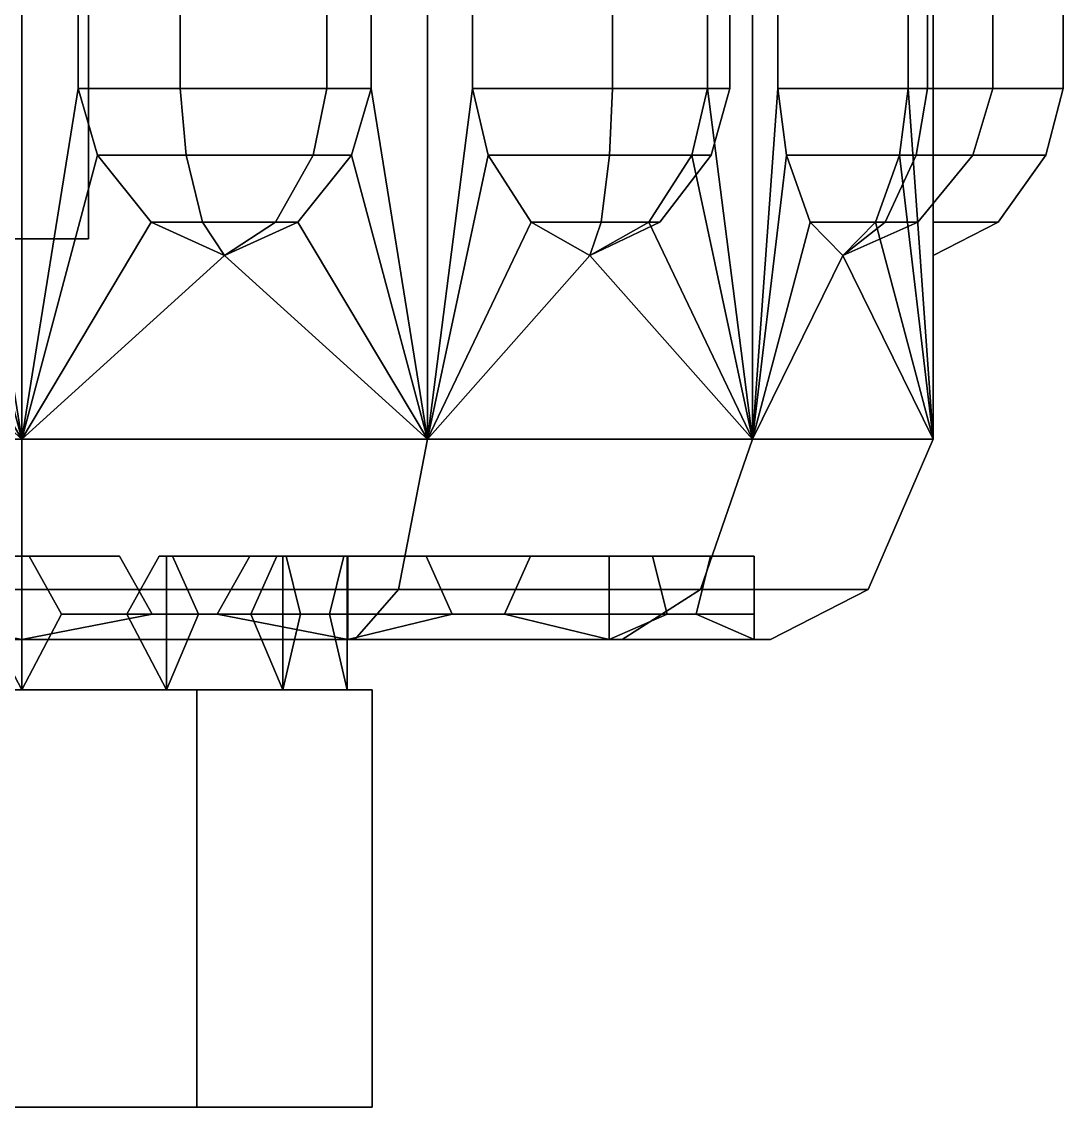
# Model space of a CAD drawing. Header units: millimetres. Extents: x -5.2 to 5.2, y -4.1 to 14.5.
# Drawn here: x 0 to 0.624, y -4.065 to -3.415 of the extents above; entities that cross this region are included whole.
import ezdxf

# ---------------------------------------------------------------- set-up
doc = ezdxf.new("R2010")
doc.units = ezdxf.units.MM
doc.layers.add('hull_add', color=3, linetype='Continuous')
doc.layers.add('prop', color=1, linetype='Continuous')

msp = doc.modelspace()

# ---------------------------------------------------------------- linework, layer by layer
for points in [[(0.04, -2.785, -0.68), (0.04, -3.545, -0.68), (-0.04, -3.545, -0.68), (-0.04, -2.785, -0.68)], [(-0.03374, -3.255, -0.5523), (0, -2.785, -0.56), (0, -3.665, -0.56), (-0.03374, -3.455, -0.5523)], [(0, -2.785, 0.56), (-0.03374, -3.255, 0.5523), (-0.03374, -3.455, 0.5523), (0, -3.665, 0.56)], [(0, -2.785, -0.56), (0.03374, -3.255, -0.5523), (0.03374, -3.455, -0.5523), (0, -3.665, -0.56)], [(0.03374, -3.255, 0.5523), (0, -2.785, 0.56), (0, -3.665, 0.56), (0.03374, -3.455, 0.5523)], [(0.04, -3.545, -0.55087), (0.04, -3.545, -0.68), (0.04, -2.785, -0.68), (0.04, -2.785, -0.55087)], [(0.20923, -3.255, -0.51224), (0.24297, -2.785, -0.50454), (0.24297, -3.665, -0.50454), (0.20923, -3.455, -0.51224)], [(0.24297, -2.785, 0.50454), (0.20923, -3.255, 0.51224), (0.20923, -3.455, 0.51224), (0.24297, -3.665, 0.50454)], [(0.24297, -2.785, -0.50454), (0.27004, -3.255, -0.48296), (0.27004, -3.455, -0.48296), (0.24297, -3.665, -0.50454)], [(0.27004, -3.255, 0.48296), (0.24297, -2.785, 0.50454), (0.24297, -3.665, 0.50454), (0.27004, -3.455, 0.48296)], [(0.41077, -3.255, -0.37073), (0.43783, -2.785, -0.34915), (0.43783, -3.665, -0.34915), (0.41077, -3.455, -0.37073)], [(0.43783, -2.785, 0.34915), (0.41077, -3.255, 0.37073), (0.41077, -3.455, 0.37073), (0.43783, -3.665, 0.34915)], [(0.43783, -2.785, -0.34915), (0.45284, -3.255, -0.31797), (0.45284, -3.455, -0.31797), (0.43783, -3.665, -0.34915)], [(0.45284, -3.255, 0.31797), (0.43783, -2.785, 0.34915), (0.43783, -3.665, 0.34915), (0.45284, -3.455, 0.31797)], [(0.53094, -3.255, -0.1558), (0.54596, -2.785, -0.12461), (0.54596, -3.665, -0.12461), (0.53094, -3.455, -0.1558)], [(0.54596, -2.785, 0.12461), (0.53094, -3.255, 0.1558), (0.53094, -3.455, 0.1558), (0.54596, -3.665, 0.12461)], [(0.54596, -2.785, -0.12461), (0.54596, -3.255, -0.09), (0.54596, -3.455, -0.09), (0.54596, -3.665, -0.12461)], [(0.54596, -3.255, 0.09), (0.54596, -2.785, 0.12461), (0.54596, -3.665, 0.12461), (0.54596, -3.455, 0.09)], [(-0.03374, -3.455, -0.5523), (-0.03374, -3.455, -0.5523), (0, -3.665, -0.56), (-0.0455, -3.495, -0.54962)], [(-0.03374, -3.455, 0.5523), (-0.03374, -3.455, 0.5523), (-0.0455, -3.495, 0.54962), (0, -3.665, 0.56)], [(0.03374, -3.455, -0.5523), (0.03374, -3.455, -0.5523), (0.0455, -3.495, -0.54962), (0, -3.665, -0.56)], [(0.03374, -3.455, 0.5523), (0.03374, -3.455, 0.5523), (0, -3.665, 0.56), (0.0455, -3.495, 0.54962)], [(0.20923, -3.455, -0.51224), (0.20923, -3.455, -0.51224), (0.24297, -3.665, -0.50454), (0.19748, -3.495, -0.51493)], [(0.20923, -3.455, 0.51224), (0.20923, -3.455, 0.51224), (0.19748, -3.495, 0.51493), (0.24297, -3.665, 0.50454)], [(0.27004, -3.455, -0.48296), (0.27004, -3.455, -0.48296), (0.27946, -3.495, -0.47544), (0.24297, -3.665, -0.50454)], [(0.27004, -3.455, 0.48296), (0.27004, -3.455, 0.48296), (0.24297, -3.665, 0.50454), (0.27946, -3.495, 0.47544)], [(0.41077, -3.455, -0.37073), (0.41077, -3.455, -0.37073), (0.43783, -3.665, -0.34915), (0.40134, -3.495, -0.37825)], [(0.41077, -3.455, 0.37073), (0.41077, -3.455, 0.37073), (0.40134, -3.495, 0.37825), (0.43783, -3.665, 0.34915)], [(0.45284, -3.455, -0.31797), (0.45284, -3.455, -0.31797), (0.45807, -3.495, -0.30711), (0.43783, -3.665, -0.34915)], [(0.45284, -3.455, 0.31797), (0.45284, -3.455, 0.31797), (0.43783, -3.665, 0.34915), (0.45807, -3.495, 0.30711)], [(0.53094, -3.455, -0.1558), (0.53094, -3.455, -0.1558), (0.54596, -3.665, -0.12461), (0.52571, -3.495, -0.16666)], [(0.53094, -3.455, 0.1558), (0.53094, -3.455, 0.1558), (0.52571, -3.495, 0.16666), (0.54596, -3.665, 0.12461)], [(0.54596, -3.455, -0.09), (0.54596, -3.455, -0.09), (0.54596, -3.495, -0.07794), (0.54596, -3.665, -0.12461)], [(0.54596, -3.455, 0.09), (0.54596, -3.455, 0.09), (0.54596, -3.665, 0.12461), (0.54596, -3.495, 0.07794)], [(-0.0455, -3.495, -0.54962), (-0.0455, -3.495, -0.54962), (0, -3.665, -0.56), (-0.07762, -3.535, -0.54228)], [(-0.0455, -3.495, 0.54962), (-0.0455, -3.495, 0.54962), (-0.07762, -3.535, 0.54228), (0, -3.665, 0.56)], [(0.0455, -3.495, -0.54962), (0.0455, -3.495, -0.54962), (0.07762, -3.535, -0.54228), (0, -3.665, -0.56)], [(0.0455, -3.495, 0.54962), (0.0455, -3.495, 0.54962), (0, -3.665, 0.56), (0.07762, -3.535, 0.54228)], [(0.19748, -3.495, -0.51493), (0.19748, -3.495, -0.51493), (0.24297, -3.665, -0.50454), (0.16536, -3.535, -0.52226)], [(0.19748, -3.495, 0.51493), (0.19748, -3.495, 0.51493), (0.16536, -3.535, 0.52226), (0.24297, -3.665, 0.50454)], [(0.27946, -3.495, -0.47544), (0.27946, -3.495, -0.47544), (0.30522, -3.535, -0.45491), (0.24297, -3.665, -0.50454)], [(0.27946, -3.495, 0.47544), (0.27946, -3.495, 0.47544), (0.24297, -3.665, 0.50454), (0.30522, -3.535, 0.45491)], [(0.40134, -3.495, -0.37825), (0.40134, -3.495, -0.37825), (0.43783, -3.665, -0.34915), (0.37558, -3.535, -0.39879)], [(0.40134, -3.495, 0.37825), (0.40134, -3.495, 0.37825), (0.37558, -3.535, 0.39879), (0.43783, -3.665, 0.34915)], [(0.45807, -3.495, -0.30711), (0.45807, -3.495, -0.30711), (0.47237, -3.535, -0.27743), (0.43783, -3.665, -0.34915)], [(0.45807, -3.495, 0.30711), (0.45807, -3.495, 0.30711), (0.43783, -3.665, 0.34915), (0.47237, -3.535, 0.27743)], [(0.52571, -3.495, -0.16666), (0.52571, -3.495, -0.16666), (0.54596, -3.665, -0.12461), (0.51142, -3.535, -0.19634)], [(0.52571, -3.495, 0.16666), (0.52571, -3.495, 0.16666), (0.51142, -3.535, 0.19634), (0.54596, -3.665, 0.12461)], [(0.54596, -3.495, -0.07794), (0.54596, -3.495, -0.07794), (0.54596, -3.535, -0.045), (0.54596, -3.665, -0.12461)], [(0.54596, -3.495, 0.07794), (0.54596, -3.495, 0.07794), (0.54596, -3.665, 0.12461), (0.54596, -3.535, 0.045)], [(-0.07762, -3.535, -0.54228), (-0.07762, -3.535, -0.54228), (0, -3.665, -0.56), (-0.12149, -3.555, -0.53227)], [(-0.07762, -3.535, 0.54228), (-0.07762, -3.535, 0.54228), (-0.12149, -3.555, 0.53227), (0, -3.665, 0.56)], [(0.07762, -3.535, -0.54228), (0.07762, -3.535, -0.54228), (0.12149, -3.555, -0.53227), (0, -3.665, -0.56)], [(0.07762, -3.535, 0.54228), (0.07762, -3.535, 0.54228), (0, -3.665, 0.56), (0.12149, -3.555, 0.53227)], [(0.16536, -3.535, -0.52226), (0.16536, -3.535, -0.52226), (0.24297, -3.665, -0.50454), (0.12149, -3.555, -0.53227)], [(0.16536, -3.535, 0.52226), (0.16536, -3.535, 0.52226), (0.12149, -3.555, 0.53227), (0.24297, -3.665, 0.50454)], [(0.30522, -3.535, -0.45491), (0.30522, -3.535, -0.45491), (0.3404, -3.555, -0.42685), (0.24297, -3.665, -0.50454)], [(0.30522, -3.535, 0.45491), (0.30522, -3.535, 0.45491), (0.24297, -3.665, 0.50454), (0.3404, -3.555, 0.42685)], [(0.37558, -3.535, -0.39879), (0.37558, -3.535, -0.39879), (0.43783, -3.665, -0.34915), (0.3404, -3.555, -0.42685)], [(0.37558, -3.535, 0.39879), (0.37558, -3.535, 0.39879), (0.3404, -3.555, 0.42685), (0.43783, -3.665, 0.34915)], [(0.47237, -3.535, -0.27743), (0.47237, -3.535, -0.27743), (0.49189, -3.555, -0.23688), (0.43783, -3.665, -0.34915)], [(0.47237, -3.535, 0.27743), (0.47237, -3.535, 0.27743), (0.43783, -3.665, 0.34915), (0.49189, -3.555, 0.23688)], [(0.51142, -3.535, -0.19634), (0.51142, -3.535, -0.19634), (0.54596, -3.665, -0.12461), (0.49189, -3.555, -0.23688)], [(0.51142, -3.535, 0.19634), (0.51142, -3.535, 0.19634), (0.49189, -3.555, 0.23688), (0.54596, -3.665, 0.12461)], [(0.54596, -3.535, -0.045), (0.54596, -3.535, -0.045), (0.54596, -3.555), (0.54596, -3.665, -0.12461)], [(0.54596, -3.535, 0.045), (0.54596, -3.535, 0.045), (0.54596, -3.665, 0.12461), (0.54596, -3.555)], [(-0.04, -3.545, -0.55087), (-0.04, -3.545, -0.68), (0.04, -3.545, -0.68), (0.04, -3.545, -0.55087)], [(-0.12149, -3.555, -0.53227), (-0.12149, -3.555, -0.53227), (0, -3.665, -0.56), (-0.24297, -3.665, -0.50454)], [(-0.12149, -3.555, 0.53227), (-0.12149, -3.555, 0.53227), (-0.24297, -3.665, 0.50454), (0, -3.665, 0.56)], [(0.12149, -3.555, -0.53227), (0.12149, -3.555, -0.53227), (0.24297, -3.665, -0.50454), (0, -3.665, -0.56)], [(0.12149, -3.555, 0.53227), (0.12149, -3.555, 0.53227), (0, -3.665, 0.56), (0.24297, -3.665, 0.50454)], [(0.3404, -3.555, -0.42685), (0.3404, -3.555, -0.42685), (0.43783, -3.665, -0.34915), (0.24297, -3.665, -0.50454)], [(0.3404, -3.555, 0.42685), (0.3404, -3.555, 0.42685), (0.24297, -3.665, 0.50454), (0.43783, -3.665, 0.34915)], [(0.49189, -3.555, -0.23688), (0.49189, -3.555, -0.23688), (0.54596, -3.665, -0.12461), (0.43783, -3.665, -0.34915)], [(0.49189, -3.555, 0.23688), (0.49189, -3.555, 0.23688), (0.43783, -3.665, 0.34915), (0.54596, -3.665, 0.12461)], [(0.54596, -3.555), (0.54596, -3.555), (0.54596, -3.665, 0.12461), (0.54596, -3.665, -0.12461)], [(0, -3.665, 0.56), (-0.24297, -3.665, 0.50454), (-0.22562, -3.755, 0.4685), (0, -3.755, 0.52)], [(-0.24297, -3.665, -0.50454), (0, -3.665, -0.56), (0, -3.755, -0.52), (-0.22562, -3.755, -0.4685)], [(0, -3.665, -0.56), (0.24297, -3.665, -0.50454), (0.22562, -3.755, -0.4685), (0, -3.755, -0.52)], [(0.24297, -3.665, 0.50454), (0, -3.665, 0.56), (0, -3.755, 0.52), (0.22562, -3.755, 0.4685)], [(0.24297, -3.665, -0.50454), (0.43783, -3.665, -0.34915), (0.40655, -3.755, -0.32421), (0.22562, -3.755, -0.4685)], [(0.43783, -3.665, 0.34915), (0.24297, -3.665, 0.50454), (0.22562, -3.755, 0.4685), (0.40655, -3.755, 0.32421)], [(0.43783, -3.665, -0.34915), (0.54596, -3.665, -0.12461), (0.50696, -3.755, -0.11571), (0.40655, -3.755, -0.32421)], [(0.54596, -3.665, 0.12461), (0.43783, -3.665, 0.34915), (0.40655, -3.755, 0.32421), (0.50696, -3.755, 0.11571)], [(0.54596, -3.665, -0.12461), (0.54596, -3.665, 0.12461), (0.50696, -3.755, 0.11571), (0.50696, -3.755, -0.11571)], [(0, -3.735, -0.45), (-0.05863, -3.735, -0.43662), (-0.07813, -3.76964, -0.43217), (0, -3.785, -0.45)], [(-0.05863, -3.735, 0.43662), (0, -3.735, 0.45), (0, -3.785, 0.45), (-0.07813, -3.76964, 0.43217)], [(0, -3.735, -0.2), (-0.00439, -3.735, -0.199), (-0.05863, -3.735, -0.43662), (0, -3.735, -0.45)], [(-0.00439, -3.735, 0.199), (0, -3.735, 0.2), (0, -3.735, 0.45), (-0.05863, -3.735, 0.43662)], [(-0.00439, -3.735, -0.199), (0, -3.735, -0.2), (0, -3.815, -0.2), (-0.02389, -3.76964, -0.19455)], [(0, -3.735, 0.2), (-0.00439, -3.735, 0.199), (-0.02389, -3.76964, 0.19455), (0, -3.815, 0.2)], [(0.00439, -3.735, -0.199), (0, -3.735, -0.2), (0, -3.735, -0.45), (0.05863, -3.735, -0.43662)], [(0, -3.735, -0.2), (0.00439, -3.735, -0.199), (0.02389, -3.76964, -0.19455), (0, -3.815, -0.2)], [(0.05863, -3.735, -0.43662), (0, -3.735, -0.45), (0, -3.785, -0.45), (0.07813, -3.76964, -0.43217)], [(0, -3.735, 0.2), (0.00439, -3.735, 0.199), (0.05863, -3.735, 0.43662), (0, -3.735, 0.45)], [(0.00439, -3.735, 0.199), (0, -3.735, 0.2), (0, -3.815, 0.2), (0.02389, -3.76964, 0.19455)], [(0, -3.735, 0.45), (0.05863, -3.735, 0.43662), (0.07813, -3.76964, 0.43217), (0, -3.785, 0.45)], [(0.02389, -3.76964, -0.19455), (0.00439, -3.735, -0.199), (0.05863, -3.735, -0.43662), (0.07813, -3.76964, -0.43217)], [(0.00439, -3.735, 0.199), (0.02389, -3.76964, 0.19455), (0.07813, -3.76964, 0.43217), (0.05863, -3.735, 0.43662)], [(0.08239, -3.735, -0.1812), (0.08678, -3.735, -0.18019), (0.08678, -3.815, -0.18019), (0.06289, -3.76964, -0.18565)], [(0.08239, -3.735, -0.1812), (0.06289, -3.76964, -0.18565), (0.11712, -3.76964, -0.42327), (0.13662, -3.735, -0.41882)], [(0.08678, -3.735, 0.18019), (0.08239, -3.735, 0.1812), (0.06289, -3.76964, 0.18565), (0.08678, -3.815, 0.18019)], [(0.06289, -3.76964, 0.18565), (0.08239, -3.735, 0.1812), (0.13662, -3.735, 0.41882), (0.11712, -3.76964, 0.42327)], [(0.08678, -3.735, -0.18019), (0.08239, -3.735, -0.1812), (0.13662, -3.735, -0.41882), (0.19525, -3.735, -0.40544)], [(0.08239, -3.735, 0.1812), (0.08678, -3.735, 0.18019), (0.19525, -3.735, 0.40544), (0.13662, -3.735, 0.41882)], [(0.0903, -3.735, -0.17739), (0.08678, -3.735, -0.18019), (0.19525, -3.735, -0.40544), (0.24226, -3.735, -0.36794)], [(0.08678, -3.735, -0.18019), (0.0903, -3.735, -0.17739), (0.10593, -3.76964, -0.16492), (0.08678, -3.815, -0.18019)], [(0.08678, -3.735, 0.18019), (0.0903, -3.735, 0.17739), (0.24226, -3.735, 0.36794), (0.19525, -3.735, 0.40544)], [(0.0903, -3.735, 0.17739), (0.08678, -3.735, 0.18019), (0.08678, -3.815, 0.18019), (0.10593, -3.76964, 0.16492)], [(0.10593, -3.76964, -0.16492), (0.0903, -3.735, -0.17739), (0.24226, -3.735, -0.36794), (0.2579, -3.76964, -0.35547)], [(0.0903, -3.735, 0.17739), (0.10593, -3.76964, 0.16492), (0.2579, -3.76964, 0.35547), (0.24226, -3.735, 0.36794)], [(0.19525, -3.735, -0.40544), (0.13662, -3.735, -0.41882), (0.11712, -3.76964, -0.42327), (0.19525, -3.785, -0.40544)], [(0.13662, -3.735, 0.41882), (0.19525, -3.735, 0.40544), (0.19525, -3.785, 0.40544), (0.11712, -3.76964, 0.42327)], [(0.15284, -3.735, -0.12751), (0.15637, -3.735, -0.1247), (0.15637, -3.815, -0.1247), (0.13721, -3.76964, -0.13998)], [(0.15284, -3.735, -0.12751), (0.13721, -3.76964, -0.13998), (0.28917, -3.76964, -0.33053), (0.30481, -3.735, -0.31806)], [(0.15637, -3.735, 0.1247), (0.15284, -3.735, 0.12751), (0.13721, -3.76964, 0.13998), (0.15637, -3.815, 0.1247)], [(0.13721, -3.76964, 0.13998), (0.15284, -3.735, 0.12751), (0.30481, -3.735, 0.31806), (0.28917, -3.76964, 0.33053)], [(0.15637, -3.735, -0.1247), (0.15284, -3.735, -0.12751), (0.30481, -3.735, -0.31806), (0.35182, -3.735, -0.28057)], [(0.15284, -3.735, 0.12751), (0.15637, -3.735, 0.1247), (0.35182, -3.735, 0.28057), (0.30481, -3.735, 0.31806)], [(0.15832, -3.735, -0.12064), (0.15637, -3.735, -0.1247), (0.35182, -3.735, -0.28057), (0.37792, -3.735, -0.22639)], [(0.15637, -3.735, -0.1247), (0.15832, -3.735, -0.12064), (0.167, -3.76964, -0.10262), (0.15637, -3.815, -0.1247)], [(0.15637, -3.735, 0.1247), (0.15832, -3.735, 0.12064), (0.37792, -3.735, 0.22639), (0.35182, -3.735, 0.28057)], [(0.15832, -3.735, 0.12064), (0.15637, -3.735, 0.1247), (0.15637, -3.815, 0.1247), (0.167, -3.76964, 0.10262)], [(0.167, -3.76964, -0.10262), (0.15832, -3.735, -0.12064), (0.37792, -3.735, -0.22639), (0.38659, -3.76964, -0.20837)], [(0.15832, -3.735, 0.12064), (0.167, -3.76964, 0.10262), (0.38659, -3.76964, 0.20837), (0.37792, -3.735, 0.22639)], [(0.19303, -3.735, -0.04856), (0.19499, -3.735, -0.0445), (0.19499, -3.815, -0.0445), (0.18435, -3.76964, -0.06658)], [(0.19303, -3.735, -0.04856), (0.18435, -3.76964, -0.06658), (0.40395, -3.76964, -0.17233), (0.41263, -3.735, -0.15431)], [(0.19499, -3.735, 0.0445), (0.19303, -3.735, 0.04856), (0.18435, -3.76964, 0.06658), (0.19499, -3.815, 0.0445)], [(0.18435, -3.76964, 0.06658), (0.19303, -3.735, 0.04856), (0.41263, -3.735, 0.15431), (0.40395, -3.76964, 0.17233)], [(0.19499, -3.735, -0.0445), (0.19303, -3.735, -0.04856), (0.41263, -3.735, -0.15431), (0.43872, -3.735, -0.10013)], [(0.19303, -3.735, 0.04856), (0.19499, -3.735, 0.0445), (0.43872, -3.735, 0.10013), (0.41263, -3.735, 0.15431)], [(0.19499, -3.735, -0.04), (0.19499, -3.735, -0.0445), (0.43872, -3.735, -0.10013), (0.43872, -3.735, -0.04)], [(0.19499, -3.735, 0.0445), (0.19499, -3.735, 0.04), (0.43872, -3.735, 0.04), (0.43872, -3.735, 0.10013)], [(0.19499, -3.735, 0.04), (0.19499, -3.735, 0.0445), (0.19499, -3.815, 0.0445), (0.19499, -3.76964, 0.02)], [(0.19499, -3.735, -0.0445), (0.19499, -3.735, -0.04), (0.19499, -3.76964, -0.02), (0.19499, -3.815, -0.0445)], [(0.19499, -3.76964, -0.02), (0.19499, -3.735, -0.04), (0.43872, -3.735, -0.04), (0.43872, -3.76964, -0.02)], [(0.19499, -3.735, 0.04), (0.19499, -3.76964, 0.02), (0.43872, -3.76964, 0.02), (0.43872, -3.735, 0.04)], [(0.24226, -3.735, -0.36794), (0.19525, -3.735, -0.40544), (0.19525, -3.785, -0.40544), (0.2579, -3.76964, -0.35547)], [(0.19525, -3.735, 0.40544), (0.24226, -3.735, 0.36794), (0.2579, -3.76964, 0.35547), (0.19525, -3.785, 0.40544)], [(0.35182, -3.735, -0.28057), (0.30481, -3.735, -0.31806), (0.28917, -3.76964, -0.33053), (0.35182, -3.785, -0.28057)], [(0.30481, -3.735, 0.31806), (0.35182, -3.735, 0.28057), (0.35182, -3.785, 0.28057), (0.28917, -3.76964, 0.33053)], [(0.37792, -3.735, -0.22639), (0.35182, -3.735, -0.28057), (0.35182, -3.785, -0.28057), (0.38659, -3.76964, -0.20837)], [(0.35182, -3.735, 0.28057), (0.37792, -3.735, 0.22639), (0.38659, -3.76964, 0.20837), (0.35182, -3.785, 0.28057)], [(0.43872, -3.735, -0.10013), (0.41263, -3.735, -0.15431), (0.40395, -3.76964, -0.17233), (0.43872, -3.785, -0.10013)], [(0.41263, -3.735, 0.15431), (0.43872, -3.735, 0.10013), (0.43872, -3.785, 0.10013), (0.40395, -3.76964, 0.17233)], [(0.43872, -3.735, 0.10013), (0.43872, -3.735, 0.04), (0.43872, -3.76964, 0.02), (0.43872, -3.785, 0.10013)], [(0.43872, -3.735, -0.04), (0.43872, -3.735, -0.10013), (0.43872, -3.785, -0.10013), (0.43872, -3.76964, -0.02)], [(0, -3.755, 0.52), (-0.22562, -3.755, 0.4685), (-0.19959, -3.785, 0.41445), (0, -3.785, 0.46)], [(-0.22562, -3.755, -0.4685), (0, -3.755, -0.52), (0, -3.785, -0.46), (-0.19959, -3.785, -0.41445)], [(0, -3.755, -0.52), (0.22562, -3.755, -0.4685), (0.19959, -3.785, -0.41445), (0, -3.785, -0.46)], [(0.22562, -3.755, 0.4685), (0, -3.755, 0.52), (0, -3.785, 0.46), (0.19959, -3.785, 0.41445)], [(0.22562, -3.755, -0.4685), (0.40655, -3.755, -0.32421), (0.35964, -3.785, -0.28681), (0.19959, -3.785, -0.41445)], [(0.40655, -3.755, 0.32421), (0.22562, -3.755, 0.4685), (0.19959, -3.785, 0.41445), (0.35964, -3.785, 0.28681)], [(0.40655, -3.755, -0.32421), (0.50696, -3.755, -0.11571), (0.44847, -3.785, -0.10236), (0.35964, -3.785, -0.28681)], [(0.50696, -3.755, 0.11571), (0.40655, -3.755, 0.32421), (0.35964, -3.785, 0.28681), (0.44847, -3.785, 0.10236)], [(0.50696, -3.755, -0.11571), (0.50696, -3.755, 0.11571), (0.44847, -3.785, 0.10236), (0.44847, -3.785, -0.10236)], [(-0.07813, -3.76964, -0.43217), (-0.11712, -3.76964, -0.42327), (-0.19525, -3.785, -0.40544), (0, -3.785, -0.45)], [(-0.11712, -3.76964, 0.42327), (-0.07813, -3.76964, 0.43217), (0, -3.785, 0.45), (-0.19525, -3.785, 0.40544)], [(-0.06289, -3.76964, -0.18565), (-0.02389, -3.76964, -0.19455), (0, -3.815, -0.2), (-0.08678, -3.815, -0.18019)], [(-0.02389, -3.76964, 0.19455), (-0.06289, -3.76964, 0.18565), (-0.08678, -3.815, 0.18019), (0, -3.815, 0.2)], [(0.02389, -3.76964, -0.19455), (0.06289, -3.76964, -0.18565), (0.08678, -3.815, -0.18019), (0, -3.815, -0.2)], [(0.11712, -3.76964, -0.42327), (0.07813, -3.76964, -0.43217), (0, -3.785, -0.45), (0.19525, -3.785, -0.40544)], [(0.06289, -3.76964, 0.18565), (0.02389, -3.76964, 0.19455), (0, -3.815, 0.2), (0.08678, -3.815, 0.18019)], [(0.07813, -3.76964, 0.43217), (0.11712, -3.76964, 0.42327), (0.19525, -3.785, 0.40544), (0, -3.785, 0.45)], [(0.06289, -3.76964, -0.18565), (0.02389, -3.76964, -0.19455), (0.07813, -3.76964, -0.43217), (0.11712, -3.76964, -0.42327)], [(0.02389, -3.76964, 0.19455), (0.06289, -3.76964, 0.18565), (0.11712, -3.76964, 0.42327), (0.07813, -3.76964, 0.43217)], [(0.10593, -3.76964, -0.16492), (0.13721, -3.76964, -0.13998), (0.15637, -3.815, -0.1247), (0.08678, -3.815, -0.18019)], [(0.13721, -3.76964, 0.13998), (0.10593, -3.76964, 0.16492), (0.08678, -3.815, 0.18019), (0.15637, -3.815, 0.1247)], [(0.13721, -3.76964, -0.13998), (0.10593, -3.76964, -0.16492), (0.2579, -3.76964, -0.35547), (0.28917, -3.76964, -0.33053)], [(0.10593, -3.76964, 0.16492), (0.13721, -3.76964, 0.13998), (0.28917, -3.76964, 0.33053), (0.2579, -3.76964, 0.35547)], [(0.167, -3.76964, -0.10262), (0.18435, -3.76964, -0.06658), (0.19499, -3.815, -0.0445), (0.15637, -3.815, -0.1247)], [(0.18435, -3.76964, 0.06658), (0.167, -3.76964, 0.10262), (0.15637, -3.815, 0.1247), (0.19499, -3.815, 0.0445)], [(0.18435, -3.76964, -0.06658), (0.167, -3.76964, -0.10262), (0.38659, -3.76964, -0.20837), (0.40395, -3.76964, -0.17233)], [(0.167, -3.76964, 0.10262), (0.18435, -3.76964, 0.06658), (0.40395, -3.76964, 0.17233), (0.38659, -3.76964, 0.20837)], [(0.19499, -3.76964, -0.02), (0.19499, -3.76964, 0.02), (0.19499, -3.815, 0.0445), (0.19499, -3.815, -0.0445)], [(0.19499, -3.76964, 0.02), (0.19499, -3.76964, -0.02), (0.43872, -3.76964, -0.02), (0.43872, -3.76964, 0.02)], [(0.28917, -3.76964, -0.33053), (0.2579, -3.76964, -0.35547), (0.19525, -3.785, -0.40544), (0.35182, -3.785, -0.28057)], [(0.2579, -3.76964, 0.35547), (0.28917, -3.76964, 0.33053), (0.35182, -3.785, 0.28057), (0.19525, -3.785, 0.40544)], [(0.40395, -3.76964, -0.17233), (0.38659, -3.76964, -0.20837), (0.35182, -3.785, -0.28057), (0.43872, -3.785, -0.10013)], [(0.38659, -3.76964, 0.20837), (0.40395, -3.76964, 0.17233), (0.43872, -3.785, 0.10013), (0.35182, -3.785, 0.28057)], [(0.43872, -3.76964, 0.02), (0.43872, -3.76964, -0.02), (0.43872, -3.785, -0.10013), (0.43872, -3.785, 0.10013)], [(0, -3.785, 0.46), (-0.19959, -3.785, 0.41445), (-0.19525, -3.785, 0.40544), (0, -3.785, 0.45)], [(0.19959, -3.785, 0.41445), (0, -3.785, 0.46), (0, -3.785, 0.45), (0.19525, -3.785, 0.40544)], [(0, -3.785, -0.46), (0.19959, -3.785, -0.41445), (0.19525, -3.785, -0.40544), (0, -3.785, -0.45)], [(0.19959, -3.785, -0.41445), (0.35964, -3.785, -0.28681), (0.35182, -3.785, -0.28057), (0.19525, -3.785, -0.40544)], [(0.35964, -3.785, 0.28681), (0.19959, -3.785, 0.41445), (0.19525, -3.785, 0.40544), (0.35182, -3.785, 0.28057)], [(0.35964, -3.785, -0.28681), (0.44847, -3.785, -0.10236), (0.43872, -3.785, -0.10013), (0.35182, -3.785, -0.28057)], [(0.44847, -3.785, 0.10236), (0.35964, -3.785, 0.28681), (0.35182, -3.785, 0.28057), (0.43872, -3.785, 0.10013)], [(0.44847, -3.785, -0.10236), (0.44847, -3.785, 0.10236), (0.43872, -3.785, 0.10013), (0.43872, -3.785, -0.10013)], [(-0.15637, -3.815, 0.1247), (0, -3.815, -0.2), (0.08678, -3.815, -0.18019), (-0.08678, -3.815, 0.18019)], [(-0.08678, -3.815, 0.18019), (0.08678, -3.815, -0.18019), (0.15637, -3.815, -0.1247), (0, -3.815, 0.2)], [(0, -3.815, 0.2), (0.15637, -3.815, -0.1247), (0.19499, -3.815, -0.0445), (0.08678, -3.815, 0.18019)], [(0.08678, -3.815, 0.18019), (0.19499, -3.815, -0.0445), (0.19499, -3.815, 0.0445), (0.15637, -3.815, 0.1247)]]:
    msp.add_3dface(points)
at = {"layer": 'hull_add'}
for points in [[(0.03374, -3.455, -0.5523), (0.03374, -3.255, -0.5523), (0.09496, -3.255, -0.61827), (0.09496, -3.455, -0.61827)], [(0.09496, -3.455, 0.61827), (0.09496, -3.255, 0.61827), (0.03374, -3.255, 0.5523), (0.03374, -3.455, 0.5523)], [(0.09496, -3.455, -0.61827), (0.09496, -3.255, -0.61827), (0.1827, -3.255, -0.59825), (0.1827, -3.455, -0.59825)], [(0.1827, -3.455, 0.59825), (0.1827, -3.255, 0.59825), (0.09496, -3.255, 0.61827), (0.09496, -3.455, 0.61827)], [(0.1827, -3.455, -0.59825), (0.1827, -3.255, -0.59825), (0.20923, -3.255, -0.51224), (0.20923, -3.455, -0.51224)], [(0.20923, -3.455, 0.51224), (0.20923, -3.255, 0.51224), (0.1827, -3.255, 0.59825), (0.1827, -3.455, 0.59825)], [(0.27004, -3.455, -0.48296), (0.27004, -3.255, -0.48296), (0.35381, -3.255, -0.51584), (0.35381, -3.455, -0.51584)], [(0.35381, -3.455, 0.51584), (0.35381, -3.255, 0.51584), (0.27004, -3.255, 0.48296), (0.27004, -3.455, 0.48296)], [(0.35381, -3.455, -0.51584), (0.35381, -3.255, -0.51584), (0.42418, -3.255, -0.45973), (0.42418, -3.455, -0.45973)], [(0.42418, -3.455, 0.45973), (0.42418, -3.255, 0.45973), (0.35381, -3.255, 0.51584), (0.35381, -3.455, 0.51584)], [(0.42418, -3.455, -0.45973), (0.42418, -3.255, -0.45973), (0.41077, -3.255, -0.37073), (0.41077, -3.455, -0.37073)], [(0.41077, -3.455, 0.37073), (0.41077, -3.255, 0.37073), (0.42418, -3.255, 0.45973), (0.42418, -3.455, 0.45973)], [(0.45284, -3.455, -0.31797), (0.45284, -3.255, -0.31797), (0.54259, -3.255, -0.31124), (0.54259, -3.455, -0.31124)], [(0.54259, -3.455, 0.31124), (0.54259, -3.255, 0.31124), (0.45284, -3.255, 0.31797), (0.45284, -3.455, 0.31797)], [(0.58164, -3.455, -0.23016), (0.58164, -3.255, -0.23016), (0.53094, -3.255, -0.1558), (0.53094, -3.455, -0.1558)], [(0.53094, -3.455, 0.1558), (0.53094, -3.255, 0.1558), (0.58164, -3.255, 0.23016), (0.58164, -3.455, 0.23016)], [(0.54259, -3.455, -0.31124), (0.54259, -3.255, -0.31124), (0.58164, -3.255, -0.23016), (0.58164, -3.455, -0.23016)], [(0.58164, -3.455, 0.23016), (0.58164, -3.255, 0.23016), (0.54259, -3.255, 0.31124), (0.54259, -3.455, 0.31124)], [(0.54596, -3.455, -0.09), (0.54596, -3.255, -0.09), (0.6239, -3.255, -0.045), (0.6239, -3.455, -0.045)], [(0.6239, -3.455, 0.045), (0.6239, -3.255, 0.045), (0.54596, -3.255, 0.09), (0.54596, -3.455, 0.09)], [(0.6239, -3.455, -0.045), (0.6239, -3.255, -0.045), (0.6239, -3.255, 0.045), (0.6239, -3.455, 0.045)], [(0.0455, -3.495, -0.54962), (0.03374, -3.455, -0.5523), (0.09496, -3.455, -0.61827), (0.09851, -3.495, -0.60675)], [(0.09851, -3.495, 0.60675), (0.09496, -3.455, 0.61827), (0.03374, -3.455, 0.5523), (0.0455, -3.495, 0.54962)], [(0.09851, -3.495, -0.60675), (0.09496, -3.455, -0.61827), (0.1827, -3.455, -0.59825), (0.1745, -3.495, -0.58941)], [(0.1745, -3.495, 0.58941), (0.1827, -3.455, 0.59825), (0.09496, -3.455, 0.61827), (0.09851, -3.495, 0.60675)], [(0.1745, -3.495, -0.58941), (0.1827, -3.455, -0.59825), (0.20923, -3.455, -0.51224), (0.19748, -3.495, -0.51493)], [(0.19748, -3.495, 0.51493), (0.20923, -3.455, 0.51224), (0.1827, -3.455, 0.59825), (0.1745, -3.495, 0.58941)], [(0.27946, -3.495, -0.47544), (0.27004, -3.455, -0.48296), (0.35381, -3.455, -0.51584), (0.35202, -3.495, -0.50392)], [(0.35202, -3.495, 0.50392), (0.35381, -3.455, 0.51584), (0.27004, -3.455, 0.48296), (0.27946, -3.495, 0.47544)], [(0.35202, -3.495, -0.50392), (0.35381, -3.455, -0.51584), (0.42418, -3.455, -0.45973), (0.41295, -3.495, -0.45532)], [(0.41295, -3.495, 0.45532), (0.42418, -3.455, 0.45973), (0.35381, -3.455, 0.51584), (0.35202, -3.495, 0.50392)], [(0.41295, -3.495, -0.45532), (0.42418, -3.455, -0.45973), (0.41077, -3.455, -0.37073), (0.40134, -3.495, -0.37825)], [(0.40134, -3.495, 0.37825), (0.41077, -3.455, 0.37073), (0.42418, -3.455, 0.45973), (0.41295, -3.495, 0.45532)], [(0.45807, -3.495, -0.30711), (0.45284, -3.455, -0.31797), (0.54259, -3.455, -0.31124), (0.5358, -3.495, -0.30128)], [(0.5358, -3.495, 0.30128), (0.54259, -3.455, 0.31124), (0.45284, -3.455, 0.31797), (0.45807, -3.495, 0.30711)], [(0.56962, -3.495, -0.23106), (0.58164, -3.455, -0.23016), (0.53094, -3.455, -0.1558), (0.52571, -3.495, -0.16666)], [(0.52571, -3.495, 0.16666), (0.53094, -3.455, 0.1558), (0.58164, -3.455, 0.23016), (0.56962, -3.495, 0.23106)], [(0.5358, -3.495, -0.30128), (0.54259, -3.455, -0.31124), (0.58164, -3.455, -0.23016), (0.56962, -3.495, -0.23106)], [(0.56962, -3.495, 0.23106), (0.58164, -3.455, 0.23016), (0.54259, -3.455, 0.31124), (0.5358, -3.495, 0.30128)], [(0.54596, -3.495, -0.07794), (0.54596, -3.455, -0.09), (0.6239, -3.455, -0.045), (0.61346, -3.495, -0.03897)], [(0.61346, -3.495, 0.03897), (0.6239, -3.455, 0.045), (0.54596, -3.455, 0.09), (0.54596, -3.495, 0.07794)], [(0.61346, -3.495, -0.03897), (0.6239, -3.455, -0.045), (0.6239, -3.455, 0.045), (0.61346, -3.495, 0.03897)], [(0.07762, -3.535, -0.54228), (0.0455, -3.495, -0.54962), (0.09851, -3.495, -0.60675), (0.10822, -3.535, -0.57527)], [(0.10822, -3.535, 0.57527), (0.09851, -3.495, 0.60675), (0.0455, -3.495, 0.54962), (0.07762, -3.535, 0.54228)], [(0.10822, -3.535, -0.57527), (0.09851, -3.495, -0.60675), (0.1745, -3.495, -0.58941), (0.1521, -3.535, -0.56526)], [(0.1521, -3.535, 0.56526), (0.1745, -3.495, 0.58941), (0.09851, -3.495, 0.60675), (0.10822, -3.535, 0.57527)], [(0.1521, -3.535, -0.56526), (0.1745, -3.495, -0.58941), (0.19748, -3.495, -0.51493), (0.16536, -3.535, -0.52226)], [(0.16536, -3.535, 0.52226), (0.19748, -3.495, 0.51493), (0.1745, -3.495, 0.58941), (0.1521, -3.535, 0.56526)], [(0.30522, -3.535, -0.45491), (0.27946, -3.495, -0.47544), (0.35202, -3.495, -0.50392), (0.34711, -3.535, -0.47135)], [(0.34711, -3.535, 0.47135), (0.35202, -3.495, 0.50392), (0.27946, -3.495, 0.47544), (0.30522, -3.535, 0.45491)], [(0.34711, -3.535, -0.47135), (0.35202, -3.495, -0.50392), (0.41295, -3.495, -0.45532), (0.38229, -3.535, -0.44329)], [(0.38229, -3.535, 0.44329), (0.41295, -3.495, 0.45532), (0.35202, -3.495, 0.50392), (0.34711, -3.535, 0.47135)], [(0.38229, -3.535, -0.44329), (0.41295, -3.495, -0.45532), (0.40134, -3.495, -0.37825), (0.37558, -3.535, -0.39879)], [(0.37558, -3.535, 0.39879), (0.40134, -3.495, 0.37825), (0.41295, -3.495, 0.45532), (0.38229, -3.535, 0.44329)], [(0.47237, -3.535, -0.27743), (0.45807, -3.495, -0.30711), (0.5358, -3.495, -0.30128), (0.51724, -3.535, -0.27406)], [(0.51724, -3.535, 0.27406), (0.5358, -3.495, 0.30128), (0.45807, -3.495, 0.30711), (0.47237, -3.535, 0.27743)], [(0.53677, -3.535, -0.23352), (0.56962, -3.495, -0.23106), (0.52571, -3.495, -0.16666), (0.51142, -3.535, -0.19634)], [(0.51142, -3.535, 0.19634), (0.52571, -3.495, 0.16666), (0.56962, -3.495, 0.23106), (0.53677, -3.535, 0.23352)], [(0.51724, -3.535, -0.27406), (0.5358, -3.495, -0.30128), (0.56962, -3.495, -0.23106), (0.53677, -3.535, -0.23352)], [(0.53677, -3.535, 0.23352), (0.56962, -3.495, 0.23106), (0.5358, -3.495, 0.30128), (0.51724, -3.535, 0.27406)], [(0.54596, -3.535, -0.045), (0.54596, -3.495, -0.07794), (0.61346, -3.495, -0.03897), (0.58493, -3.535, -0.0225)], [(0.58493, -3.535, 0.0225), (0.61346, -3.495, 0.03897), (0.54596, -3.495, 0.07794), (0.54596, -3.535, 0.045)], [(0.58493, -3.535, -0.0225), (0.61346, -3.495, -0.03897), (0.61346, -3.495, 0.03897), (0.58493, -3.535, 0.0225)], [(0.12149, -3.555, -0.53227), (0.07762, -3.535, -0.54228), (0.10822, -3.535, -0.57527), (0.12149, -3.555, -0.53227)], [(0.12149, -3.555, 0.53227), (0.10822, -3.535, 0.57527), (0.07762, -3.535, 0.54228), (0.12149, -3.555, 0.53227)], [(0.12149, -3.555, -0.53227), (0.10822, -3.535, -0.57527), (0.1521, -3.535, -0.56526), (0.12149, -3.555, -0.53227)], [(0.12149, -3.555, 0.53227), (0.1521, -3.535, 0.56526), (0.10822, -3.535, 0.57527), (0.12149, -3.555, 0.53227)], [(0.12149, -3.555, -0.53227), (0.1521, -3.535, -0.56526), (0.16536, -3.535, -0.52226), (0.12149, -3.555, -0.53227)], [(0.12149, -3.555, 0.53227), (0.16536, -3.535, 0.52226), (0.1521, -3.535, 0.56526), (0.12149, -3.555, 0.53227)], [(0.3404, -3.555, -0.42685), (0.30522, -3.535, -0.45491), (0.34711, -3.535, -0.47135), (0.3404, -3.555, -0.42685)], [(0.3404, -3.555, 0.42685), (0.34711, -3.535, 0.47135), (0.30522, -3.535, 0.45491), (0.3404, -3.555, 0.42685)], [(0.3404, -3.555, -0.42685), (0.34711, -3.535, -0.47135), (0.38229, -3.535, -0.44329), (0.3404, -3.555, -0.42685)], [(0.3404, -3.555, -0.42685), (0.38229, -3.535, -0.44329), (0.37558, -3.535, -0.39879), (0.3404, -3.555, -0.42685)], [(0.3404, -3.555, 0.42685), (0.37558, -3.535, 0.39879), (0.38229, -3.535, 0.44329), (0.3404, -3.555, 0.42685)], [(0.3404, -3.555, 0.42685), (0.38229, -3.535, 0.44329), (0.34711, -3.535, 0.47135), (0.3404, -3.555, 0.42685)], [(0.49189, -3.555, -0.23688), (0.47237, -3.535, -0.27743), (0.51724, -3.535, -0.27406), (0.49189, -3.555, -0.23688)], [(0.49189, -3.555, 0.23688), (0.51724, -3.535, 0.27406), (0.47237, -3.535, 0.27743), (0.49189, -3.555, 0.23688)], [(0.49189, -3.555, -0.23688), (0.51724, -3.535, -0.27406), (0.53677, -3.535, -0.23352), (0.49189, -3.555, -0.23688)], [(0.49189, -3.555, -0.23688), (0.53677, -3.535, -0.23352), (0.51142, -3.535, -0.19634), (0.49189, -3.555, -0.23688)], [(0.49189, -3.555, 0.23688), (0.51142, -3.535, 0.19634), (0.53677, -3.535, 0.23352), (0.49189, -3.555, 0.23688)], [(0.49189, -3.555, 0.23688), (0.53677, -3.535, 0.23352), (0.51724, -3.535, 0.27406), (0.49189, -3.555, 0.23688)], [(0.54596, -3.555), (0.54596, -3.535, -0.045), (0.58493, -3.535, -0.0225), (0.54596, -3.555)], [(0.54596, -3.555), (0.58493, -3.535, -0.0225), (0.58493, -3.535, 0.0225), (0.54596, -3.555)], [(0.54596, -3.555), (0.58493, -3.535, 0.0225), (0.54596, -3.535, 0.045), (0.54596, -3.555)]]:
    msp.add_3dface(points, dxfattribs=at)
at = {"layer": 'prop'}
for points in [[(0.105, -3.815, 0.18187), (-0.105, -3.815, 0.18187), (-0.105, -4.065, 0.18187), (0.105, -4.065, 0.18187)], [(-0.105, -3.815, -0.18187), (0.105, -3.815, -0.18187), (0.105, -4.065, -0.18187), (-0.105, -4.065, -0.18187)], [(0.21, -3.815), (0.105, -3.815, 0.18187), (0.105, -4.065, 0.18187), (0.21, -4.065)], [(0.105, -3.815, -0.18187), (0.21, -3.815), (0.21, -4.065), (0.105, -4.065, -0.18187)], [(0.105, -4.065, 0.18187), (-0.105, -4.065, 0.18187), (-0.21, -4.065), (0.21, -4.065)], [(0.21, -4.065), (-0.21, -4.065), (-0.105, -4.065, -0.18187), (0.105, -4.065, -0.18187)]]:
    msp.add_3dface(points, dxfattribs=at)

doc.saveas('drawing.dxf')
